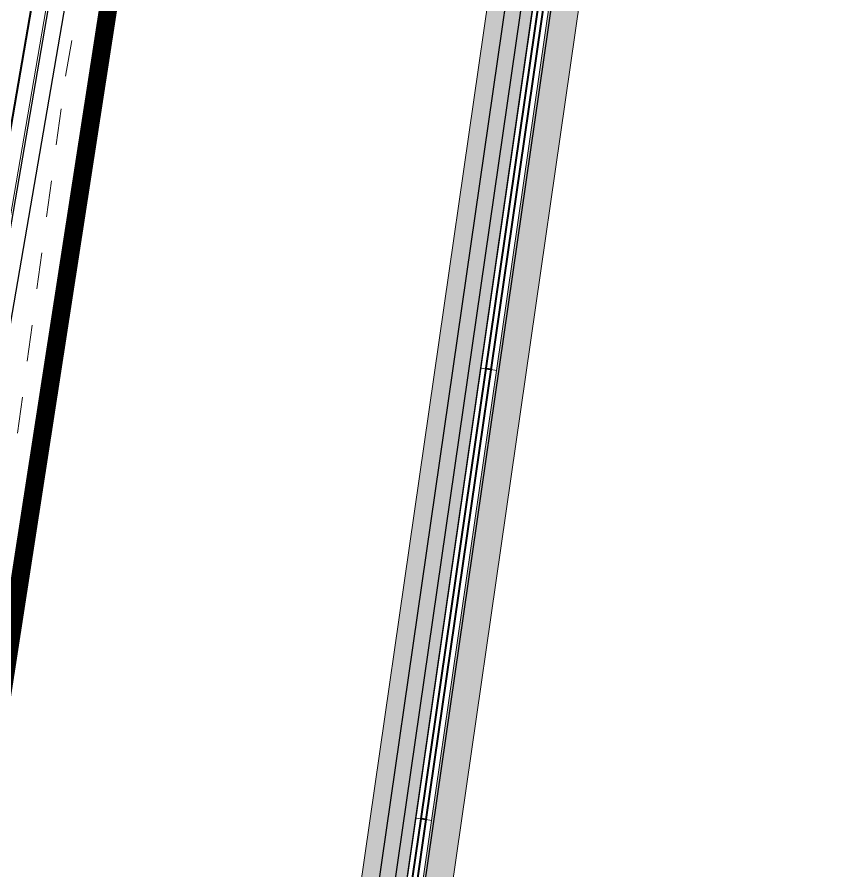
# Model space of a CAD drawing. Extents: x -14.2 to 52.3, y 2.5 to 90.9.
# Drawn here: x 42.666 to 44.918, y 14.181 to 16.529 of the extents above; entities that cross this region are included whole.
import ezdxf

# ---------------------------------------------------------------- set-up
doc = ezdxf.new("R2010")
doc.units = 0
doc.linetypes.add('limpo_PINI-PSG-PE-0102-LAZ-R00$0$DAA_Traço Ponto', pattern=[10, 5, -2.5, 0, -2.5])
doc.linetypes.add('limpo_PINI-PSG-PE-0102-LAZ-R00$0$HIDDEN', pattern=[0.375, 0.25, -0.125])
for name, color, linetype in [('FOR_CONTROL', 2, 'Continuous'), ('limpo_PINI-PSG-PE-0102-LAZ-R00$0$PA_EXTE_1', 1, 'Continuous'), ('limpo_PINI-PSG-PE-0102-LAZ-R00$0$PA_EXTE_3', 3, 'Continuous'), ('limpo_PINI-PSG-PE-0102-LAZ-R00$0$PA_PROJ_S_AUX', 212, 'limpo_PINI-PSG-PE-0102-LAZ-R00$0$HIDDEN'), ('limpo_PINI-PSG-PE-0102-LAZ-R00$0$XR_ARQT', 7, 'Continuous'), ('XR_ARQT', 7, 'Continuous')]:
    doc.layers.add(name, color=color, linetype=linetype)
for name, color, linetype, lineweight in [('limpo_PINI-PSG-PE-0102-LAZ-R00$0$A-DETL', 1, 'Continuous', 5), ('limpo_PINI-PSG-PE-0102-LAZ-R00$0$A-GLAZ-CURT', 52, 'Continuous', 5), ('limpo_PINI-PSG-PE-0102-LAZ-R00$0$A-WALL', 1, 'Continuous', 5), ('limpo_PINI-PSG-PE-0102-LAZ-R00$0$A-WALL-FNSH', 1, 'Continuous', 40), ('limpo_PINI-PSG-PE-0102-LAZ-R00$0$S-BEAM', 12, 'Continuous', 5)]:
    doc.layers.add(name, color=color, linetype=linetype, lineweight=lineweight)

# ---------------------------------------------------------------- blocks, each defined once
blk = doc.blocks.new('limpo_PINI-PSG-PE-0102-LAZ-R00$0$PINI-EST-PE-1101-TQR-R20_rvt-1-5PPE_008_LAZER__P_A_0_09_')
at = {"layer": 'limpo_PINI-PSG-PE-0102-LAZ-R00$0$S-BEAM'}
h = blk.add_hatch(color=10, dxfattribs=at)
h.paths.add_polyline_path([(34540.9, -16350.1), (36081.5, -5683.8), (36000.7, -5672.1), (34460, -16338.4), (34510.4, -16345.7)])
h.paths.add_polyline_path([(34415.5, -16332), (35956.2, -5665.7), (35834.1, -5648), (34293.4, -16314.4), (34356.6, -16323.5)])
at = {"layer": 'limpo_PINI-PSG-PE-0102-LAZ-R00$0$S-BEAM', "color": 55, "lineweight": 18}
for p, q in [((35834.1, -5648), (34293.4, -16314.4)), ((34540.9, -16350.1), (36081.5, -5683.8))]:
    blk.add_line(p, q, dxfattribs=at)
blk = doc.blocks.new('limpo_PINI-PSG-PE-0102-LAZ-R00$0$Parede básica _ DAA_GDC_VID_INFTY - ___-2044037-5PPE_008_LAZER__P_A_0_09_')
at = {"layer": 'limpo_PINI-PSG-PE-0102-LAZ-R00$0$A-WALL'}
for p, q in [((35180.7, -11034.4), (35359.4, -9797.3)), ((35225.2, -11040.9), (35403.9, -9803.7)), ((35359.4, -9797.3), (35374.3, -9799.4)), ((35389.1, -9801.6), (35403.9, -9803.7)), ((35195.6, -11036.6), (35180.7, -11034.4)), ((35225.2, -11040.9), (35210.4, -11038.7))]:
    blk.add_line(p, q, dxfattribs=at)
blk = doc.blocks.new('limpo_PINI-PSG-PE-0102-LAZ-R00$0$Parede básica _ DAA_GDC_VID_INFTY - ___-2044038-5PPE_008_LAZER__P_A_0_09_')
at = {"layer": 'limpo_PINI-PSG-PE-0102-LAZ-R00$0$A-WALL'}
for p, q in [((35359.4, -9797.3), (35538.1, -8560.1)), ((35403.9, -9803.7), (35582.6, -8566.5)), ((35538.1, -8560.1), (35553, -8562.3)), ((35567.8, -8564.4), (35582.6, -8566.5)), ((35374.3, -9799.4), (35359.4, -9797.3)), ((35403.9, -9803.7), (35389.1, -9801.6))]:
    blk.add_line(p, q, dxfattribs=at)
blk = doc.blocks.new('limpo_PINI-PSG-PE-0102-LAZ-R00$0$Parede básica _ DAA_GDC_VID_INFTY - ___-2044039-5PPE_008_LAZER__P_A_0_09_')
at = {"layer": 'limpo_PINI-PSG-PE-0102-LAZ-R00$0$A-WALL'}
for p, q in [((35538.1, -8560.1), (35716.8, -7323)), ((35716.8, -7323), (35731.7, -7325.1)), ((35582.6, -8566.5), (35761.3, -7329.4)), ((35746.5, -7327.2), (35761.3, -7329.4)), ((35553, -8562.3), (35538.1, -8560.1)), ((35582.6, -8566.5), (35567.8, -8564.4))]:
    blk.add_line(p, q, dxfattribs=at)
blk = doc.blocks.new('limpo_PINI-PSG-PE-0102-LAZ-R00$0$A$C745163c0')
at = {"layer": 'limpo_PINI-PSG-PE-0102-LAZ-R00$0$A-DETL', "color": 1, "linetype": 'limpo_PINI-PSG-PE-0102-LAZ-R00$0$DAA_Traço Ponto'}
for p, q in [((28716.8, -5242.9), (29336.9, -1805.1)), ((28585.4, -6224), (28716.8, -5242.9))]:
    blk.add_line(p, q, dxfattribs=at)
at = {"layer": 'limpo_PINI-PSG-PE-0102-LAZ-R00$0$A-WALL', "color": 170, "lineweight": 40}
for p, q in [((30766.5, 138.5), (29694.3, -7284.4)), ((29709.1, -7286.6), (30781.3, 136.4)), ((28412.8, -6278), (28816.2, -3932.5)), ((29887.8, -6049.4), (29873, -6047.3)), ((29694.3, -7284.4), (28661.7, -14432.6)), ((28676.6, -14434.8), (29709.1, -7286.6)), ((29709.1, -7286.6), (29694.3, -7284.4))]:
    blk.add_line(p, q, dxfattribs=at)
at = {"layer": 'limpo_PINI-PSG-PE-0102-LAZ-R00$0$A-WALL-FNSH', "lineweight": 5}
blk.add_line((28452.2, -6284.8), (28855.6, -3939.2), dxfattribs=at)
at = {"lineweight": 5}
blk.add_blockref('limpo_PINI-PSG-PE-0102-LAZ-R00$0$PINI-EST-PE-1101-TQR-R20_rvt-1-5PPE_008_LAZER__P_A_0_09_', (-5680, 2515), dxfattribs=at)
at = {"layer": 'limpo_PINI-PSG-PE-0102-LAZ-R00$0$A-GLAZ-CURT'}
for name in ['limpo_PINI-PSG-PE-0102-LAZ-R00$0$Parede básica _ DAA_GDC_VID_INFTY - ___-2044039-5PPE_008_LAZER__P_A_0_09_', 'limpo_PINI-PSG-PE-0102-LAZ-R00$0$Parede básica _ DAA_GDC_VID_INFTY - ___-2044038-5PPE_008_LAZER__P_A_0_09_', 'limpo_PINI-PSG-PE-0102-LAZ-R00$0$Parede básica _ DAA_GDC_VID_INFTY - ___-2044037-5PPE_008_LAZER__P_A_0_09_']:
    blk.add_blockref(name, (-5680, 2515), dxfattribs=at)
blk = doc.blocks.new('limpo_PINI-PSG-PE-0102-LAZ-R00')
at = {"layer": 'limpo_PINI-PSG-PE-0102-LAZ-R00$0$XR_ARQT', "xscale": 0.001000000000038553, "yscale": 0.001000000000038553, "zscale": 0.001000000000038553}
blk.add_blockref('limpo_PINI-PSG-PE-0102-LAZ-R00$0$A$C745163c0', (14.124, 21.592), dxfattribs=at)
at = {"layer": 'limpo_PINI-PSG-PE-0102-LAZ-R00$0$PA_EXTE_1'}
for points in [[(-6.7966, 42.7351), (46.7943, 42.7351, -0.456882), (47.7939, 41.5807), (42.795, 6.9729, -0.372795), (41.4836, 5.8373), (17.2608, 5.8373)], [(-6.7966, 42.6851), (46.7943, 42.6851, -0.456882), (47.7444, 41.5878), (42.7455, 6.98, -0.372795), (41.4836, 5.8873), (17.2608, 5.8873)]]:
    blk.add_lwpolyline(points, format="xyb", dxfattribs=at)
at = {"layer": 'limpo_PINI-PSG-PE-0102-LAZ-R00$0$PA_EXTE_3'}
blk.add_lwpolyline([(42.6713, 6.9908), (47.5777, 40.9584), (47.6691, 41.6297, 0.389373), (46.988, 42.5886), (44.4259, 24.8518), (44.2284, 24.8841), (42.3783, 14.1273), (42.5265, 14.1233), (41.6816, 8.274, -0.372795), (40.1376, 6.937), (32.6429, 7.072), (16.4228, 7.072), (16.4228, 5.9623), (41.4808, 5.9623, 0.373473)], format="xyb", close=True, dxfattribs=at)
at = {"layer": 'limpo_PINI-PSG-PE-0102-LAZ-R00$0$PA_PROJ_S_AUX'}
blk.add_lwpolyline([(13.4339, 14.5672, 0.05, 0.05, 0), (21.6408, 14.562, 0.05, 0.05, -0.549162), (23.414, 11.7696, 0.05, 0.05, 0), (21.8955, 8.5327, 0.05, 0.05, 0.549369), (22.9095, 6.937, 0.05, 0.05, 0), (40.1376, 6.937, 0.05, 0.05, 0.372795), (41.6816, 8.274, 0.05, 0.05, 0), (43.4609, 19.7869, 0.05, 0.05, 0), (45.7356, 25.1364, 0.05, 0.05, 0.034181), (46.3603, 27.2114, 0.05, 0.05, 0.368315), (45.1626, 29.4847, 0.05, 0.05, 0.076494), (21.8264, 33.4515, 0.05, 0.05, 0.105248), (19.4187, 32.939, 0.05, 0.05, 0), (10.8328, 28.7025, 0.05, 0.05, 0.246748), (10.329, 27.7438, 0.05, 0.05, 0), (10.329, 27.565, 0, 0, 0)], format="xyseb", dxfattribs=at)

msp = doc.modelspace()

# ---------------------------------------------------------------- linework, layer by layer
at = {"layer": 'FOR_CONTROL'}
msp.add_lwpolyline([(45.2413, 24.7833), (44.3841, 24.8689), (44.2284, 24.8841), (42.3783, 14.1273), (42.5265, 14.1233), (42.5281, 14.1232), (43.6776, 13.9572)], close=True, dxfattribs=at)
msp.add_lwpolyline([(45.2413, 24.7833), (44.3841, 24.8689), (44.2284, 24.8841), (42.3783, 14.1273), (42.5265, 14.1233), (42.5281, 14.1232), (43.6776, 13.9572)], close=True, dxfattribs=at)

# ---------------------------------------------------------------- next in the draw order: block references
at = {"layer": 'XR_ARQT'}
msp.add_blockref('limpo_PINI-PSG-PE-0102-LAZ-R00', (-0.0418, 0.017), dxfattribs=at)

doc.saveas('drawing.dxf')
